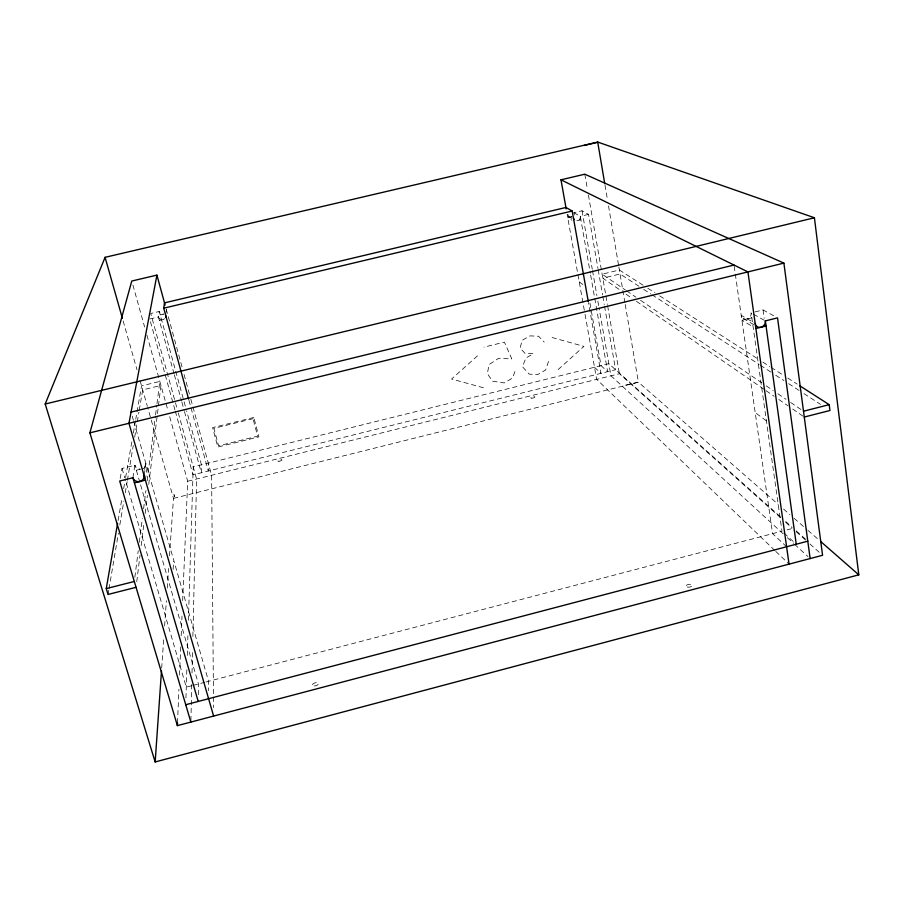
<?xml version="1.0" encoding="UTF-8"?>
<svg xmlns="http://www.w3.org/2000/svg" width="904" height="904" viewBox="0 0 904 904"><rect width="100%" height="100%" fill="white"/><g stroke="black" fill="none" stroke-linecap="round" stroke-linejoin="round"><path stroke-width="0.68" stroke-dasharray="4.52 3.39" d="M198.304 694.724L198.451 683.966L140.267 483.753M190.902 720.669L191.761 684.147M192.021 672.904L192.552 650.428M192.88 636.371L196.586 479.018L177.805 411.218M185.953 697.956L186.845 669.536M187.286 655.456L187.908 635.761M188.394 620.28L193.23 466.871L608.844 363.69L780.412 516.772M177.512 722.827L178.935 689.119M179.523 675.073L180.71 646.97M181.184 635.738L182.009 616.076M182.664 600.618L187.693 481.233L169.568 416.303M173.105 569.43L173.602 561.339M161.692 668.011L163.839 637.173M164.618 625.952L166.37 600.719M167.251 588.097L168.607 568.48M169.489 555.858L173.489 498.375L147.736 407.636M136.741 581.747L140.007 555.293M141.205 545.553L143.951 523.269M145.148 513.528L147.386 495.426M148.753 484.284L160.946 385.432L142.696 389.861L139.159 410.744M134.843 577.272L138.233 550.694M139.306 542.298L142.335 518.523M143.589 508.726L145.906 490.544M147.16 480.747L155.364 416.405M155.544 415.004L156.787 405.207M156.968 403.817L159.827 381.431L141.555 385.861L135.758 419.185M145.386 480.126L147.036 467.583L141.691 468.905M144.29 475.007L145.781 463.933M144.663 469.492L145.6 462.599A5.548 5.164 1.6 0 1 144.165 467.571M165.827 313.846L166.392 309.767A3.684 3.537 12.4 0 1 166.505 310.682M132.911 477.741L134.888 465.244L122.029 468.43L120.153 478.498M108.039 594.459L108.751 590.278M108.988 588.888L118.413 533.213M119.825 524.862L123.837 501.211M125.249 492.861L127.136 481.719M127.374 480.329L133.261 445.536M134.673 437.186L137.035 423.264M137.272 421.874L138.922 412.134M118.096 520.568L121.972 498.341M123.656 488.623L125.351 478.905M125.599 477.515L132.131 440.022M133.34 433.072L135.51 420.575M548.525 361.43L545.62 370.018L537.439 374.708L529.156 374.098L522.376 366.651L526.015 357.905L533.405 353.713L525.167 353.52L520.116 348.017L522.162 340.266L529.97 335.881L538.535 336.243L544.219 342.096M514.907 371.578L512.568 378.053L504.229 382.934L492.42 381.172L487.38 373.533L489.053 364.561L498.658 358.266L511.788 358.956L504.421 342.13L483.922 347.147M558.141 369.578L583.916 346.368L552.141 337.52M477.47 355.86L451.571 379.025L484.047 387.94M191.693 685.729L186.292 687.142L125.204 479.233M193.049 685.379L204.779 682.305M206.044 681.978L781.983 531.19L751.145 312.874A5.322 4.802 -51.2 0 1 746.885 319.067A5.322 4.802 -51.2 0 1 741.223 315.327L754.015 322.739M787 529.88L793.26 528.241M625.444 385.194L638.28 382.222M173.489 498.375L638.382 382.2L778.265 504.443M187.693 481.233L619.398 373.714L780.468 517.642M755.1 311.891L763.032 309.925L775.112 316.547M136.334 470.227L140.346 469.232M751.845 317.835L741.935 320.287L753.563 327.135M574.311 215.005L573.904 212.722L582.006 210.79L588.549 214.372L597.962 268.465M160.223 314.897L163.771 314.05A3.684 3.537 12.4 0 1 159.273 311.462L150.731 313.496L177.433 409.862M571.814 216.79L567.757 217.751L571.949 220.226M149.714 319.01L158.403 316.942A3.752 3.593 11.8 0 0 164.664 318.671M588.549 214.372L580.3 216.338A3.639 3.424 -57.2 0 1 576.571 220.734M159.364 320.434L166.607 318.705M576.797 220.802L580.922 219.819M573.904 212.722L580.3 216.338L590.312 273.211M753.507 314.208L764.162 320.231M584.312 310.287L567.147 214.338L571.339 216.768M568.571 216.519L571.723 218.361M743.178 318.479L753.676 324.604M643.083 285.223L619.376 270.002L602.143 274.183L625.421 290.026M647.829 288.263L654.948 292.828M659.683 295.879L758.072 359.024M762.818 362.063L769.925 366.628M771.112 367.386L782.966 374.99M787.712 378.041L797.192 384.121M638.925 286.263L620.054 273.991L602.832 278.172L620.2 290.15M643.637 289.337L650.71 293.936M651.897 294.704L759.19 364.493M760.366 365.25L770.976 372.154M775.7 375.228L783.949 380.595M788.661 383.658L799.283 390.562M803.995 393.635L820.504 404.37M626.585 290.817L635.896 297.156M640.552 300.32L761.597 382.697M766.253 385.861L773.236 390.607M777.892 393.782L786.039 399.319M790.695 402.495L801.17 409.625M625.986 294.139L631.772 298.128M636.405 301.314L764.908 389.906M766.072 390.709L774.174 396.291M778.807 399.478L788.062 405.862M792.695 409.06L804.277 417.038M579.227 281.822L585.057 286.161M756.354 413.433L767.044 421.377M783.565 509.076L789.926 514.625M794.164 518.331L806.876 529.45M807.939 530.377L819.589 540.558M785.678 521.472L791.994 527.111M796.209 530.863L805.713 539.338M785.723 522.354L792.04 527.992M796.254 531.755L805.724 540.23M809.939 543.993L820.47 553.395M784.017 533.055L794.198 542.366M783.169 533.812L610.968 375.804L599.081 308.094M787.316 537.62L793.542 543.327M794.582 544.287L808.063 556.661M594.504 367.25L601.036 373.352L588.459 302.58M786.604 546.762L772.57 533.654L734.206 266.431M774.796 550.446L596.674 379.364L584.526 311.462M775.813 551.417L788.028 563.147M122.029 468.43L124.797 477.877M139.883 482.408L134.888 465.244A5.548 5.164 1.6 0 0 140.256 469.074M132.233 416.168L133.396 420.236M133.792 421.58L208.575 681.311L208.587 690.679M123.147 320.965L136.979 369.725M140.052 380.561L147.352 406.291M132.922 285.088L144.629 327.022M146.9 335.135L168.054 410.891M150.459 321.722L174.913 409.806M175.297 411.162L192.97 474.849L615.601 369.725L604.494 305.914M174.088 373.849L158.403 316.942L159.273 311.462L186.224 409.444M174.359 374.844L181.557 400.947M181.851 402.043L184.167 410.439M184.484 411.557L201.343 472.769L201.456 464.825L186.597 410.8M188.947 400.314L208.315 471.041L208.304 463.13M166.223 309.145L182.834 369.928M184.077 374.505L189.659 394.935M190.857 399.297L211.615 475.267L213.547 707.617M589.928 303.077L601.024 365.634L607.657 371.702L590.561 274.601M582.006 210.79L592.256 269.177M592.504 270.567L596.889 295.585M597.86 301.145L598.843 306.705M598.211 269.855L602.561 294.817M602.798 296.207L604.245 304.535M584.798 174.201L587.442 189.433M588.402 194.981L605.703 294.738M605.94 296.116L607.386 304.433M607.624 305.823L619.398 373.714M604.991 185.083L607.578 200.349M608.516 205.909L618.63 265.595M618.867 266.985L624.98 303.077M625.218 304.456L638.382 382.2M763.032 309.925L764.185 318.276M571.995 216.632A3.571 3.379 -57.6 0 1 567.147 214.338M173.884 494.205L174.608 496.737L173.884 494.205M253.832 417.467L212.598 427.615L217.841 447.039L258.883 436.892L253.832 417.467M253.052 418.688L213.898 428.338L218.61 445.819L257.606 436.18L253.052 418.688M314.14 685.966A3.141 1.48 -16.4 0 0 318.49 683.492A3.141 1.48 -16.4 0 0 313.733 683.424A3.141 1.48 -16.4 0 0 314.14 685.966M687.209 587.001A3.096 1.401 -7.3 0 0 692.215 585.668A3.096 1.401 -7.3 0 0 688.17 584.492A3.096 1.401 -7.3 0 0 687.209 587.001M278.986 461.255A2.102 0.667 -14.5 0 0 281.946 459.921A2.102 0.667 -14.5 0 0 278.805 460.113A2.102 0.667 -14.5 0 0 278.986 461.255M531.778 398.144A2.068 0.644 -10.9 0 0 534.874 397.071A2.068 0.644 -10.9 0 0 531.88 396.98A2.068 0.644 -10.9 0 0 531.778 398.144"/><path stroke-width="1.36" d="M566.186 208.914L560.977 179.817L584.798 174.201L783.892 263.109L822.572 555.282L177.399 725.629L177.512 722.827M155.16 761.948L45.2 404.02L105.079 257.324L597.702 142.052L814.414 217.762L858.8 574.831L155.16 761.948L161.5 670.824M188.62 399.116L163.726 308.207L164.505 302.874L565.927 207.468L572.187 211.005L588.278 301.541M136.052 587.317L108.039 594.459L106.254 588.606L117.61 523.337M177.399 725.629L89.891 432.846L131.781 281.031L156.912 275.11L128.956 423.298L213.615 716.07M185.738 704.724L807.78 541.191M804.277 417.038L829.94 410.506L829.194 404.664L799.565 385.646M106.254 588.606L134.312 581.475M803.498 411.207L829.194 404.664M143.905 475.018A5.695 5.288 1.1 0 1 139.894 481.482A5.695 5.288 1.1 0 1 132.911 477.741L119.69 481.018L190.868 722.081M755.179 323.417A5.458 4.904 -50.9 0 0 760.976 327.248A5.458 4.904 -50.9 0 0 765.349 320.897L777.53 317.869L810.142 558.559M134.402 482.849L145.386 480.126M755.891 328.502L766.05 325.982M89.891 432.846L783.892 263.109M131.057 412.111L734.003 265.041M45.2 404.02L814.414 217.762M163.726 308.207L572.187 211.005M584.086 145.499L597.747 142.301M560.977 179.817L747.924 271.901L789.045 564.13M820.651 541.485L858.8 574.831M132.911 477.741L198.213 701.436M105.079 257.324L122.379 318.264M156.912 275.11L165.104 305.066M597.702 142.052L604.753 183.693M765.349 320.897L796.243 544.231M574.198 219.604A3.639 3.424 -57.2 0 1 573.43 217.977M165.647 315.213A3.752 3.593 11.8 0 1 165.647 317.078"/></g></svg>
